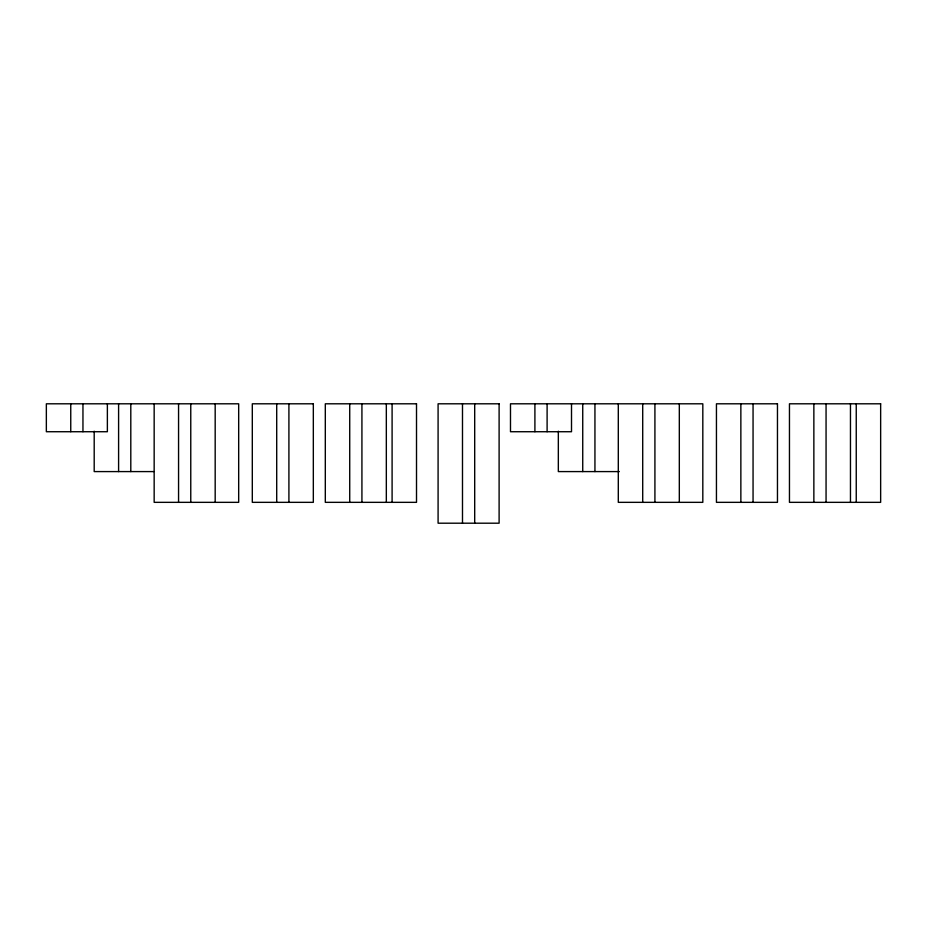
<?xml version="1.0" encoding="UTF-8"?>
<svg xmlns="http://www.w3.org/2000/svg" width="927" height="927" viewBox="0 0 927 927"><rect width="100%" height="100%" fill="white"/><g stroke="black" fill="none" stroke-linecap="round" stroke-linejoin="round"><path stroke-width="1.39" d="M153.766 471.588L94.195 471.588L94.195 431.206M619.352 471.588L558.332 471.588L558.332 431.206M856.247 403.801L856.247 502.341M850.465 403.801L850.465 502.341M826.061 403.801L826.061 502.341M813.86 403.801L813.86 502.341M753.06 403.801L753.06 502.341M740.858 403.801L740.858 502.341M679.317 403.801L679.317 502.341M654.914 403.801L654.914 502.341M642.712 403.801L642.712 502.341M618.297 403.801L618.297 502.341L702.817 502.341L702.817 403.801L510.487 403.801L510.487 431.727L571.507 431.727L571.507 403.801M594.937 403.801L594.937 471.588M582.735 403.801L582.735 471.588M547.104 403.801L547.104 431.727M534.902 403.801L534.902 431.727M474.694 403.801L474.694 523.199M462.492 403.801L462.492 523.199M392.098 403.801L392.098 502.341M386.327 403.801L386.327 502.341M361.924 403.801L361.924 502.341M349.722 403.801L349.722 502.341M288.911 403.801L288.911 502.341M276.709 403.801L276.709 502.341M215.18 403.801L215.18 502.341M190.765 403.801L190.765 502.341M178.563 403.801L178.563 502.341M154.16 403.801L154.16 502.341L238.679 502.341L238.679 403.801L46.35 403.801L46.35 431.727L107.37 431.727L107.37 403.801M130.8 403.801L130.8 471.588M118.598 403.801L118.598 471.588M82.955 403.801L82.955 431.727M70.753 403.801L70.753 431.727M313.326 403.801L252.306 403.801L252.306 502.341L313.326 502.341L313.326 403.801M416.513 403.801L325.307 403.801L325.307 502.341L416.513 502.341L416.513 403.801M499.108 403.801L438.089 403.801L438.089 523.199L499.108 523.199L499.108 403.801M777.463 403.801L716.444 403.801L716.444 502.341L777.463 502.341L777.463 403.801M880.65 403.801L789.456 403.801L789.456 502.341L880.65 502.341L880.65 403.801"/></g></svg>
